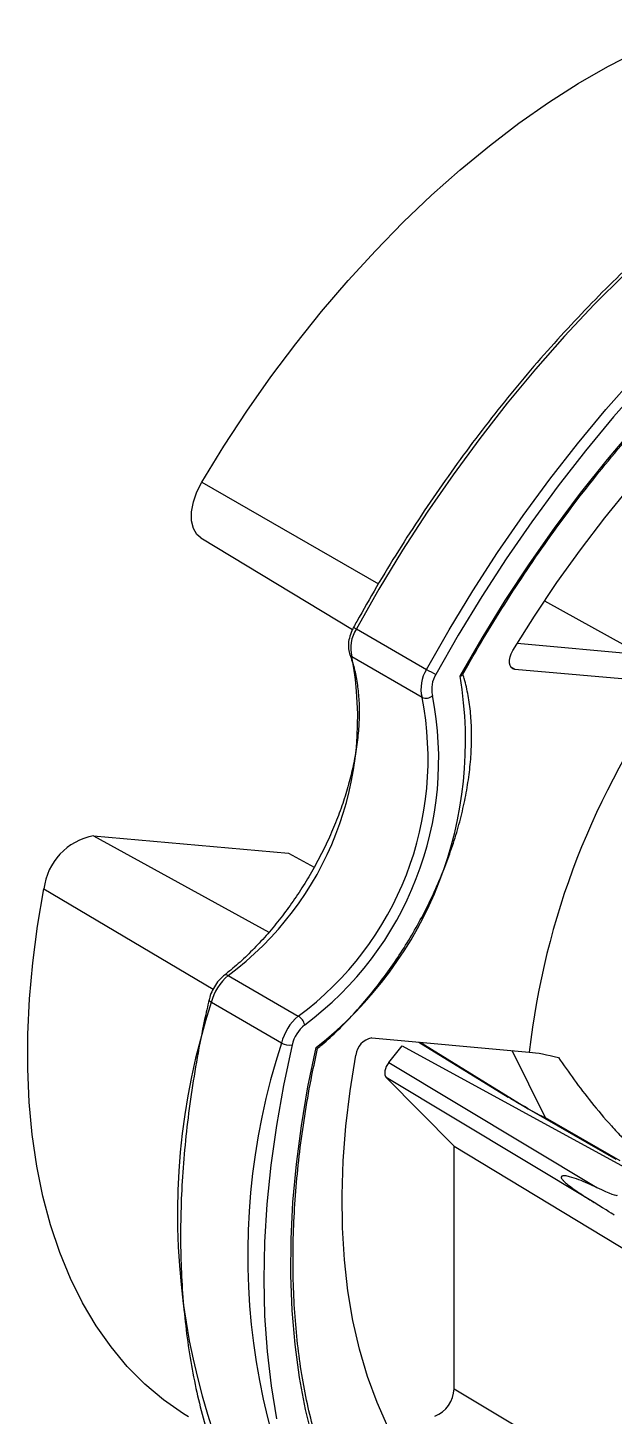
# Model space of a CAD drawing. Header units: millimetres. Extents: x 2517 to 6633, y 792 to 3241.
# Drawn here: x 3504.62 to 3512.3, y 1153.76 to 1171.95 of the extents above; entities that cross this region are included whole.
import ezdxf

# ---------------------------------------------------------------- set-up
doc = ezdxf.new("R2010")
doc.units = ezdxf.units.MM

msp = doc.modelspace()

# ---------------------------------------------------------------- linework, layer by layer
at = {"color": 8, "linetype": 'Continuous', "lineweight": 25}
for p, q in [((3506.8949, 1165.9971), (3509.208, 1164.6632)), ((3511.028, 1163.8853), (3512.6569, 1163.7397)), ((3510.9952, 1163.5433), (3510.9435, 1163.5732)), ((3505.4771, 1161.3629), (3507.7738, 1160.0997)), ((3504.827, 1160.6673), (3507.0438, 1159.3542)), ((3509.7569, 1158.6569), (3511.1715, 1157.7861)), ((3511.3988, 1157.6686), (3510.9621, 1158.5491))]:
    msp.add_line(p, q, dxfattribs=at)
at = {"color": 7, "linetype": 'Continuous', "lineweight": 25}
for p, q in [((3506.8845, 1165.2663), (3508.8679, 1164.064)), ((3511.3846, 1164.4423), (3512.6569, 1163.7397)), ((3508.9197, 1164.0738), (3509.8389, 1163.5432)), ((3509.7798, 1163.1759), (3508.8606, 1163.7066)), ((3513.0584, 1163.3588), (3510.9952, 1163.5433)), ((3505.4771, 1161.3629), (3508.0325, 1161.1344)), ((3508.0325, 1161.1344), (3508.3669, 1160.9513)), ((3507.2403, 1159.5304), (3508.1595, 1158.9997)), ((3507.9392, 1158.6469), (3507.02, 1159.1776)), ((3509.1214, 1158.7137), (3511.1846, 1158.5292)), ((3509.3441, 1158.3913), (3509.5191, 1158.609)), ((3509.5191, 1158.609), (3512.5746, 1156.943)), ((3509.7366, 1158.6587), (3510.907, 1157.9382)), ((3509.3441, 1158.3913), (3512.0681, 1156.7539)), ((3512.0354, 1156.557), (3509.3114, 1158.1943)), ((3510.1997, 1157.2952), (3509.3114, 1158.1943)), ((3511.0032, 1157.8816), (3512.3166, 1157.1234)), ((3512.3764, 1157.1042), (3511.3988, 1157.6686)), ((3510.1997, 1157.2952), (3513.1872, 1155.4894)), ((3510.1997, 1154.1168), (3510.1997, 1157.2952)), ((3510.1997, 1154.1168), (3513.1872, 1152.3309))]:
    msp.add_line(p, q, dxfattribs=at)
at = {"color": 7, "linetype": 'Continuous', "lineweight": 25, "flags": 128}
for points in [[(3506.8949, 1165.9971), (3507.1838, 1166.4671), (3507.486, 1166.9268), (3507.8008, 1167.375), (3508.1274, 1167.8105), (3508.4648, 1168.232), (3508.812, 1168.6383), (3509.1682, 1169.0284), (3509.5323, 1169.4012), (3509.9033, 1169.7555), (3510.2801, 1170.0905), (3510.6618, 1170.4052), (3511.0473, 1170.6987), (3511.4355, 1170.9702), (3511.8253, 1171.219), (3512.2157, 1171.4443), (3512.6055, 1171.6456)], [(3512.6664, 1167.279), (3512.2889, 1166.8515), (3511.9209, 1166.4081), (3511.5633, 1165.9498), (3511.217, 1165.4779), (3510.8828, 1164.9933), (3510.5616, 1164.4975), (3510.2542, 1163.9915), (3509.9614, 1163.4766)], [(3510.278, 1163.4522), (3510.5668, 1163.9525), (3510.8698, 1164.4438), (3511.1864, 1164.9248), (3511.5156, 1165.3941), (3511.8567, 1165.8507), (3512.2087, 1166.2932), (3512.5708, 1166.7207)], [(3506.8845, 1165.2663), (3506.832, 1165.3111), (3506.7859, 1165.3898), (3506.762, 1165.4907), (3506.7616, 1165.6085), (3506.7846, 1165.7367), (3506.8299, 1165.8686), (3506.8949, 1165.9971)], [(3510.9695, 1163.7893), (3511.2521, 1164.2408), (3511.5477, 1164.682), (3511.8554, 1165.1114), (3512.1743, 1165.528), (3512.5036, 1165.9304)], [(3510.9952, 1163.5433), (3510.9688, 1163.5508), (3510.9476, 1163.5677), (3510.9329, 1163.5932), (3510.9254, 1163.6259), (3510.9255, 1163.664), (3510.9332, 1163.7055), (3510.9482, 1163.748), (3510.9695, 1163.7893)], [(3506.7192, 1153.7476), (3506.6557, 1153.7871), (3506.3941, 1153.9706), (3506.1481, 1154.1786), (3505.9184, 1154.4105), (3505.7057, 1154.6657), (3505.5106, 1154.9434), (3505.3335, 1155.2429), (3505.1749, 1155.5633), (3505.0354, 1155.9037), (3504.9153, 1156.2633), (3504.8149, 1156.6409), (3504.7346, 1157.0356), (3504.6745, 1157.4463), (3504.6347, 1157.8718), (3504.6155, 1158.3109), (3504.6169, 1158.7625), (3504.6388, 1159.2252), (3504.6812, 1159.6977), (3504.744, 1160.1789), (3504.827, 1160.6673)], [(3508.0775, 1158.6212), (3507.9646, 1158.0902), (3507.8719, 1157.565), (3507.7997, 1157.0469), (3507.7481, 1156.5371), (3507.7172, 1156.0369), (3507.7071, 1155.5476), (3507.7179, 1155.0703), (3507.7495, 1154.6063), (3507.8019, 1154.1566), (3507.8749, 1153.7225)], [(3508.3531, 1153.4446), (3508.2541, 1153.8452), (3508.1753, 1154.2625), (3508.1169, 1154.6957), (3508.079, 1155.1436), (3508.0618, 1155.605), (3508.0653, 1156.0787), (3508.0895, 1156.5636), (3508.1344, 1157.0584), (3508.1997, 1157.5618), (3508.2854, 1158.0725), (3508.3912, 1158.5893)], [(3509.3336, 1153.6174), (3509.1903, 1153.9376), (3509.066, 1154.2769), (3508.9609, 1154.6346), (3508.8754, 1155.0094), (3508.8097, 1155.4003), (3508.764, 1155.8062), (3508.7384, 1156.2259), (3508.733, 1156.6583), (3508.7478, 1157.102), (3508.7828, 1157.5559), (3508.8379, 1158.0185), (3508.9129, 1158.4886)]]:
    msp.add_lwpolyline(points, dxfattribs=at)
at = {"color": 8, "linetype": 'Continuous', "lineweight": 25, "flags": 128}
for points in [[(3512.4337, 1168.7178), (3512.0367, 1168.322), (3511.6474, 1167.9081), (3511.2667, 1167.4771), (3510.8956, 1167.03), (3510.535, 1166.5678), (3510.1858, 1166.0919), (3509.8488, 1165.6033), (3509.525, 1165.1033), (3509.215, 1164.593), (3508.9197, 1164.0738)], [(3509.8389, 1163.5432), (3510.1342, 1164.0623), (3510.4442, 1164.5726), (3510.7681, 1165.0726), (3511.105, 1165.5612), (3511.4543, 1166.0372), (3511.8149, 1166.4993), (3512.186, 1166.9464), (3512.5667, 1167.3775)], [(3507.2403, 1159.5304), (3507.2267, 1159.537), (3507.2142, 1159.5405), (3507.2031, 1159.5408), (3507.194, 1159.5379), (3507.1911, 1159.536)], [(3507.02, 1159.1776), (3507.0075, 1159.1859), (3506.9981, 1159.1944), (3506.9921, 1159.2028), (3506.9898, 1159.2109), (3506.9901, 1159.2151)]]:
    msp.add_lwpolyline(points, dxfattribs=at)
at = {"color": 7, "linetype": 'Continuous', "lineweight": 25}
for centre, radius, start, end in [((3509.3159, 1163.8218), 0.4696, 147.53839, 194.19259), ((3504.7282, 1162.9075), 4.2089, 306.64403, 10.94461), ((3510.2352, 1163.2911), 0.4696, 147.53839, 194.19259), ((3511.1857, 1165.8756), 2.6934, 239.99634, 242.962), ((3510.2586, 1163.2875), 0.3522, 147.53839, 194.19259), ((3505.2671, 1162.5989), 5.083, 307.92422, 9.66442), ((3521.3137, 1157.3776), 10.1944, 144.07518, 173.51346), ((3505.6743, 1162.3664), 4.1846, 306.43397, 11.15467), ((3505.6699, 1162.3665), 4.3284, 306.47032, 11.11832), ((3509.8306, 1163.2854), 0.1207, 245.0979, 315.75098), ((3505.622, 1160.5759), 0.8002, 100.4305, 173.4418), ((3507.6536, 1159.0271), 0.6513, 129.39385, 166.63898), ((3508.5729, 1158.4964), 0.6513, 129.39385, 166.63898), ((3508.0632, 1158.842), 0.1848, 13.69775, 58.58761), ((3508.5528, 1158.5083), 0.4885, 129.39385, 166.63898), ((3508.0465, 1158.8388), 0.2198, 240.78704, 278.11527), ((3509.1681, 1158.4612), 0.2567, 100.49605, 173.8746), ((3509.8055, 1154.1244), 0.3943, 291.24186, 358.89661)]:
    msp.add_arc(centre, radius, start, end, dxfattribs=at)
at = {"color": 8, "linetype": 'Continuous', "lineweight": 25}
for centre, radius, start, end in [((3509.0236, 1164.2797), 0.2306, 232.68605, 243.21157), ((3508.8894, 1163.7592), 0.06, 201.52689, 241.26335), ((3515.4886, 1156.4011), 8.9122, 161.84812, 213.18514), ((3516.4197, 1155.8697), 8.9236, 161.86699, 213.03234)]:
    msp.add_arc(centre, radius, start, end, dxfattribs=at)
at = {"color": 7, "linetype": 'Continuous', "lineweight": 25}
for centre, major_axis, ratio, start_param, end_param in [((3509.3972, 1158.3159), (0.075, 0.1299), 0.5774614, 1.3093956, 2.9845734), ((3503.4259, 1162.4868), (7.973, -4.8192), 0.007461, 6.0482504, 6.2949096), ((3504.3098, 1161.2292), (8.0317, -4.5761), 0.0208798, 6.0331734, 6.2798326), ((3504.3098, 1161.2292), (7.988, -4.8399), 0.0030923, 0.01228, 0.2589392)]:
    msp.add_ellipse(centre, major_axis=major_axis, ratio=ratio, start_param=start_param, end_param=end_param, dxfattribs=at)
for points, knots in [([(3519.7842, 1171.8666), (3519.7487, 1171.8739), (3519.6045, 1171.9037), (3519.3416, 1171.9323), (3518.9963, 1171.9519), (3518.6421, 1171.9466), (3518.2805, 1171.9183), (3517.9122, 1171.8666), (3517.538, 1171.7918), (3517.1586, 1171.6938), (3516.7749, 1171.573), (3516.3878, 1171.4297), (3515.9981, 1171.264), (3515.6066, 1171.0765), (3515.2142, 1170.8675), (3514.8217, 1170.6375), (3514.4299, 1170.387), (3514.0397, 1170.1165), (3513.6518, 1169.8267), (3513.2672, 1169.5181), (3512.8866, 1169.1914), (3512.5108, 1168.8473), (3512.1405, 1168.4866), (3511.7767, 1168.11), (3511.42, 1167.7183), (3511.0711, 1167.3123), (3510.7309, 1166.893), (3510.4, 1166.4611), (3510.0791, 1166.0177), (3509.769, 1165.5636), (3509.4701, 1165.0999), (3509.1884, 1164.6357), (3508.9958, 1164.2993), (3508.8976, 1164.1214), (3508.8838, 1164.0963)], [0, 0, 0, 0, 0.0106712, 0.0433582, 0.0760793, 0.108835, 0.1416237, 0.1744418, 0.2072852, 0.240149, 0.2730287, 0.30592, 0.3388195, 0.3717239, 0.4046309, 0.4375385, 0.4704449, 0.5033494, 0.5362513, 0.5691503, 0.6020463, 0.6349391, 0.667829, 0.700716, 0.7336003, 0.7664823, 0.7993622, 0.8322402, 0.8651168, 0.8979922, 0.9308667, 0.9637408, 0.9948854, 1, 1, 1, 1]), ([(3510.3117, 1163.4739), (3510.334, 1163.5139), (3510.4434, 1163.7101), (3510.6489, 1164.0577), (3510.9327, 1164.5125), (3511.2285, 1164.9579), (3511.5351, 1165.3932), (3511.8519, 1165.8173), (3512.1782, 1166.2292), (3512.5133, 1166.6282), (3512.8563, 1167.0131), (3513.2065, 1167.3832), (3513.5631, 1167.7377), (3513.9253, 1168.0757), (3514.2922, 1168.3965), (3514.663, 1168.6994), (3515.0369, 1168.9836), (3515.413, 1169.2486), (3515.7905, 1169.4938), (3516.1684, 1169.7186), (3516.5459, 1169.9226), (3516.9222, 1170.1052), (3517.2964, 1170.2662), (3517.6677, 1170.4052), (3518.0351, 1170.5218), (3518.398, 1170.6159), (3518.7554, 1170.6872), (3519.1067, 1170.7357), (3519.451, 1170.7611), (3519.7879, 1170.764), (3520.1155, 1170.742), (3520.3551, 1170.7137), (3520.4819, 1170.6856), (3520.506, 1170.6803)], [0, 0, 0, 0, 0.0086928, 0.0426105, 0.0765303, 0.1104495, 0.1443677, 0.1782845, 0.2121995, 0.2461123, 0.2800226, 0.31393, 0.3478341, 0.3817347, 0.4156314, 0.4495241, 0.4834127, 0.5172971, 0.5511775, 0.5850543, 0.6189282, 0.6528003, 0.6866718, 0.7205442, 0.75442, 0.7883025, 0.8221957, 0.8561045, 0.8900345, 0.9239916, 0.9579819, 0.9920109, 1, 1, 1, 1]), ([(3508.8838, 1164.0963), (3508.8755, 1164.0802), (3508.8517, 1164.0341), (3508.8246, 1163.9533), (3508.8111, 1163.8578), (3508.8174, 1163.7855), (3508.8302, 1163.7473), (3508.8337, 1163.7371)], [0, 0, 0, 0, 0.1341861, 0.385133, 0.6410203, 0.9044508, 1, 1, 1, 1]), ([(3508.8337, 1163.7371), (3508.8443, 1163.7075), (3508.8755, 1163.6209), (3508.9149, 1163.4644), (3508.9457, 1163.2638), (3508.9591, 1163.0499), (3508.9549, 1162.8246), (3508.9332, 1162.5899), (3508.8939, 1162.3476), (3508.8375, 1162.0998), (3508.7642, 1161.8487), (3508.6747, 1161.5965), (3508.5696, 1161.3453), (3508.4499, 1161.0973), (3508.3166, 1160.8547), (3508.1707, 1160.6195), (3508.0137, 1160.3939), (3507.8468, 1160.1796), (3507.6716, 1159.9786), (3507.4895, 1159.7929), (3507.3284, 1159.6463), (3507.228, 1159.5656), (3507.1911, 1159.5359)], [0, 0, 0, 0, 0.027248, 0.0796845, 0.1320173, 0.1842712, 0.2365052, 0.2887447, 0.3410111, 0.393313, 0.4456513, 0.4980222, 0.5504197, 0.6028367, 0.6552652, 0.7076971, 0.7601225, 0.812532, 0.8649171, 0.9172698, 0.9695825, 1, 1, 1, 1]), ([(3508.4103, 1158.5755), (3508.4305, 1158.5923), (3508.5217, 1158.6684), (3508.6807, 1158.8163), (3508.8838, 1159.0246), (3509.0792, 1159.2483), (3509.2657, 1159.4851), (3509.4421, 1159.7336), (3509.6071, 1159.9921), (3509.7596, 1160.2587), (3509.8987, 1160.5318), (3510.0234, 1160.8093), (3510.1328, 1161.0895), (3510.2261, 1161.3705), (3510.3027, 1161.6504), (3510.362, 1161.9272), (3510.4036, 1162.1992), (3510.427, 1162.4646), (3510.4321, 1162.7214), (3510.4189, 1162.9682), (3510.3865, 1163.2025), (3510.3489, 1163.3755), (3510.3194, 1163.4676), (3510.3121, 1163.4904)], [0, 0, 0, 0, 0.0145012, 0.0654825, 0.116447, 0.1673888, 0.2183119, 0.2692211, 0.3201217, 0.3710191, 0.4219187, 0.4728246, 0.5237424, 0.5746777, 0.6256361, 0.6766229, 0.7276422, 0.7786969, 0.8297867, 0.8809063, 0.9320415, 0.9831568, 1, 1, 1, 1]), ([(3510.278, 1163.4522), (3510.2784, 1163.4523), (3510.2879, 1163.4553), (3510.3023, 1163.4618), (3510.3081, 1163.4707), (3510.3106, 1163.4745)], [0, 0, 0, 0, 0.0300916, 0.5818585, 1, 1, 1, 1]), ([(3507.1911, 1159.5359), (3507.1779, 1159.5249), (3507.1406, 1159.4935), (3507.0856, 1159.4286), (3507.033, 1159.3414), (3507.0034, 1159.2681), (3506.9929, 1159.226), (3506.9901, 1159.2151)], [0, 0, 0, 0, 0.14030993, 0.39725652, 0.65331652, 0.91071304, 1, 1, 1, 1]), ([(3506.9901, 1159.2151), (3506.9704, 1159.1277), (3506.9134, 1158.8744), (3506.8323, 1158.4583), (3506.7527, 1157.9694), (3506.6911, 1157.4868), (3506.6474, 1157.0115), (3506.6217, 1156.5446), (3506.6142, 1156.0871), (3506.6249, 1155.6398), (3506.6536, 1155.2039), (3506.7005, 1154.7801), (3506.7655, 1154.3694), (3506.8483, 1153.9727), (3506.9489, 1153.5909), (3507.067, 1153.2247), (3507.2025, 1152.8751), (3507.355, 1152.5428), (3507.5239, 1152.2282), (3507.71, 1151.9335), (3507.8734, 1151.7036), (3507.9804, 1151.5796), (3508.0144, 1151.5402)], [0, 0, 0, 0, 0.0277281, 0.0803936, 0.1330675, 0.1857473, 0.238433, 0.2911244, 0.343821, 0.3965222, 0.4492264, 0.5019317, 0.5546347, 0.6073316, 0.6600177, 0.7126873, 0.7653336, 0.8179491, 0.8705258, 0.9230563, 0.975534, 1, 1, 1, 1]), ([(3509.4499, 1151.4529), (3509.3943, 1151.5167), (3509.2692, 1151.6606), (3509.0922, 1151.9084), (3508.9164, 1152.191), (3508.7571, 1152.4928), (3508.6139, 1152.8123), (3508.4875, 1153.1489), (3508.378, 1153.502), (3508.2857, 1153.8706), (3508.2108, 1154.2541), (3508.1533, 1154.6516), (3508.1136, 1155.0622), (3508.0917, 1155.485), (3508.0877, 1155.919), (3508.1015, 1156.3633), (3508.1332, 1156.817), (3508.1826, 1157.2788), (3508.2503, 1157.748), (3508.3259, 1158.1802), (3508.3867, 1158.4577), (3508.4123, 1158.5749)], [0, 0, 0, 0, 0.0432584, 0.0974939, 0.1516625, 0.2057675, 0.2598156, 0.3138155, 0.3677767, 0.4217081, 0.4756179, 0.5295131, 0.5833993, 0.637281, 0.6911615, 0.7450427, 0.7989266, 0.8528146, 0.9067076, 0.960606, 1, 1, 1, 1]), ([(3508.3912, 1158.5893), (3508.3915, 1158.589), (3508.3981, 1158.5846), (3508.4068, 1158.5786), (3508.4123, 1158.5745), (3508.4106, 1158.5751), (3508.4106, 1158.5752)], [0, 0, 0, 0, 0.0272403, 0.5267252, 0.98494018, 1, 1, 1, 1]), ([(3511.5667, 1158.4577), (3511.6958, 1158.2661), (3511.84, 1158.0697), (3512.0822, 1157.7668), (3512.1676, 1157.6639), (3512.3061, 1157.5091), (3512.3543, 1157.4572), (3512.4561, 1157.3555), (3512.5102, 1157.3048), (3512.5665, 1157.2623)], [0, 0, 0, 0, 0.5, 0.5, 0.75, 0.75, 0.875, 0.875, 1, 1, 1, 1]), ([(3511.1715, 1157.7861), (3511.1035, 1157.8239), (3511.0108, 1157.8754), (3510.9293, 1157.9257), (3510.9076, 1157.9391)], [0, 0, 0, 0, 0.7329053, 1, 1, 1, 1]), ([(3512.0681, 1156.7539), (3511.9904, 1156.7902), (3511.9121, 1156.825), (3511.7931, 1156.8703), (3511.7532, 1156.8844), (3511.693, 1156.9005), (3511.6728, 1156.9052), (3511.6428, 1156.9085), (3511.6328, 1156.909), (3511.6137, 1156.9062), (3511.602, 1156.9021), (3511.6033, 1156.8768), (3511.6125, 1156.8655), (3511.6284, 1156.8461), (3511.637, 1156.8373), (3511.6631, 1156.8125), (3511.6813, 1156.7975), (3511.7362, 1156.7542), (3511.7735, 1156.7278), (3511.8855, 1156.6511), (3511.9605, 1156.6035), (3512.0354, 1156.557)], [0, 0, 0, 0, 0.25, 0.25, 0.375, 0.375, 0.4375, 0.4375, 0.46875, 0.46875, 0.5, 0.5, 0.53125, 0.53125, 0.5625, 0.5625, 0.625, 0.625, 0.75, 0.75, 1, 1, 1, 1])]:
    msp.add_open_spline(points, degree=3, knots=knots, dxfattribs=at)
msp.add_open_spline([(3511.1846, 1158.5292), (3511.2899, 1158.5198), (3511.4197, 1158.4956), (3511.5667, 1158.4577)], degree=3, dxfattribs=at)

doc.saveas('drawing.dxf')
